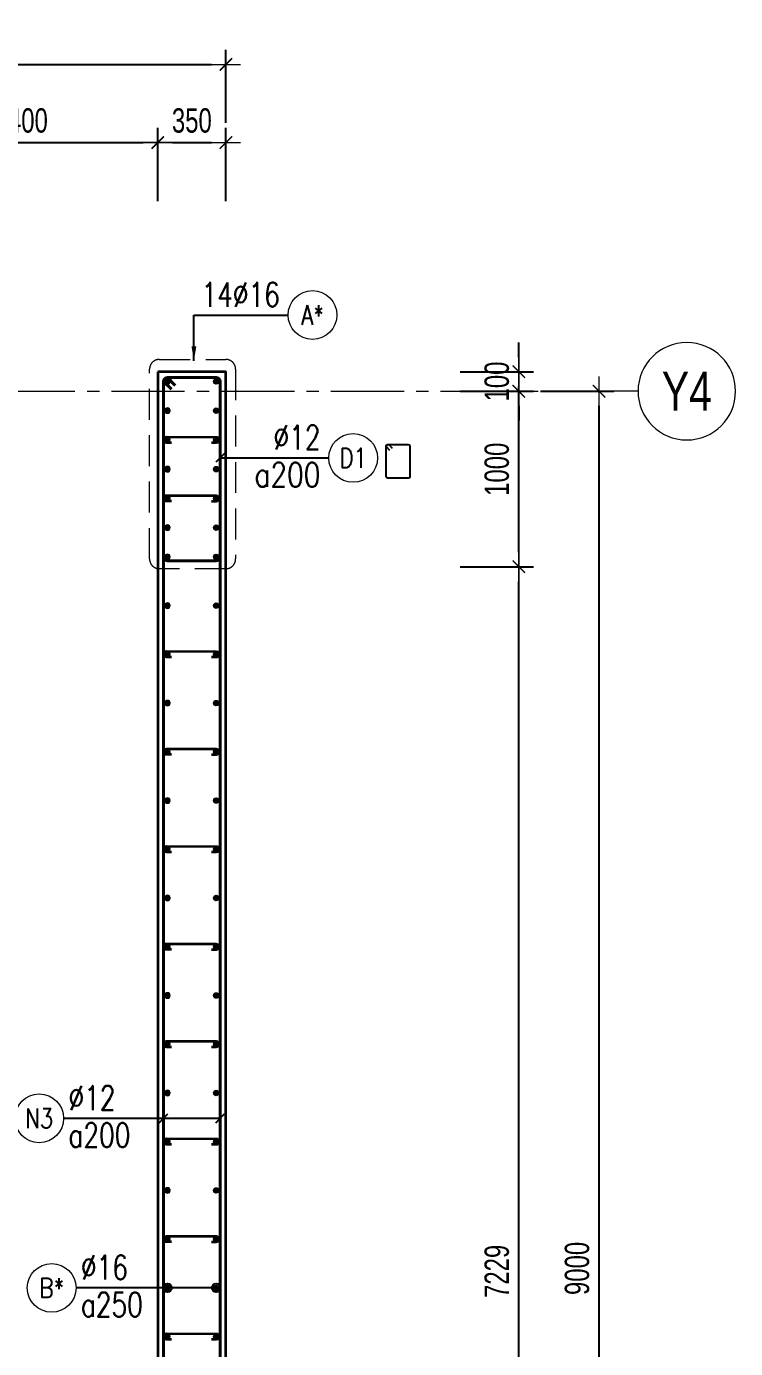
# Model space of a CAD drawing. Header units: millimetres. Extents: x 738475 to 1279438, y -34239 to 156422.
# Drawn here: x 1076680 to 1080317, y 53807 to 60589 of the extents above; entities that cross this region are included whole.
import ezdxf
from ezdxf.enums import TextEntityAlignment as Align

# ---------------------------------------------------------------- set-up
doc = ezdxf.new("R2010")
doc.units = ezdxf.units.MM
doc.header["$MEASUREMENT"] = 0
for name, pattern in [('HIDDEN2', [4.7625, 3.175, -1.5875]), ('HT_Dim Grid$0$CENTER2', [1.125, 0.75, -0.125, 0.125, -0.125]), ('HT_Grid$0$CENTER2', [1.125, 0.75, -0.125, 0.125, -0.125])]:
    doc.linetypes.add(name, pattern=pattern)
doc.layers.get('0').update_dxf_attribs({"lineweight": 20})
doc.layers.get('Defpoints').update_dxf_attribs({"color": 151, "lineweight": 9})
for name, color, linetype, lineweight in [('HT_Dim Grid$0$NDC_S_AXIS', 5, 'HT_Dim Grid$0$CENTER2', 13), ('HT_Dim Grid$0$NDC_S_SYMBOL', 1, 'Continuous', 15), ('HT_Dim Grid$0$NDC_S_TEXT SYMBOL', 7, 'Continuous', 20), ('HT_Grid$0$NDC_S_AXIS', 5, 'HT_Grid$0$CENTER2', 13), ('KC-LEADER', 153, 'Continuous', 18), ('KC-THEP', 6, 'Continuous', 40), ('NDC_S_DIM', 1, 'Continuous', 15), ('NDC_S_HIDDEN', 8, 'HIDDEN2', 13), ('NDC_S_LEADER', 1, 'Continuous', 15), ('NDC_S_REBAR', 4, 'Continuous', 35), ('NDC_S_STIRRUP', 4, 'Continuous', 40), ('NDC_S_VN TEXT', 7, 'Continuous', 20), ('NDC_S_WALL', 6, 'Continuous', 35)]:
    doc.layers.add(name, color=color, linetype=linetype, lineweight=lineweight)
doc.layers.add('Ligature', color=1, linetype='Continuous')
doc.styles.add('HT_Dim Grid$0$NDC_ANNO', font='', dxfattribs={"width": 0.8})
doc.styles.add('NDC_DIM', font='', dxfattribs={"width": 0.75})
doc.styles.add('NDC_EN TXT', font='romans.shx', dxfattribs={"width": 0.8})
doc.styles.get('HT_Dim Grid$0$NDC_ANNO').set_extended_font_data('Dotum')
doc.styles.get('NDC_DIM').set_extended_font_data('Dotum')
doc.dimstyles.new('NDC_dim_30', dxfattribs={"dimscale": 30, "dimtxt": 2.5, "dimasz": 1.5, "dimexe": 1.5, "dimexo": 2.5, "dimgap": 1, "dimtad": 1, "dimdec": 0, "dimzin": 0, "dimdsep": 46, "dimtxsty": 'NDC_DIM', "dimblk": 'DIMMARK', "dimcen": 0.09, "dimdle": 1.2, "dimclrd": 1, "dimclre": 1, "dimclrt": 3, "dimadec": 0, "dimazin": 0, "dimtfac": 1, "dimtdec": 0, "dimtix": 1, "dimtofl": 0, "dimtmove": 0, "dimatfit": 3, "dimfxl": 6, "dimfxlon": 1, "dimtolj": 1, "dimtzin": 0, "dimarcsym": 0})
doc.dimstyles.new('NDC_dim_50', dxfattribs={"dimscale": 50, "dimtxt": 2.5, "dimasz": 1.5, "dimexe": 1.5, "dimexo": 2.5, "dimgap": 1, "dimtad": 1, "dimdec": 0, "dimzin": 0, "dimdsep": 46, "dimtxsty": 'NDC_DIM', "dimblk": 'DIMMARK', "dimcen": 0.09, "dimdle": 1.2, "dimclrd": 1, "dimclre": 1, "dimclrt": 3, "dimadec": 0, "dimazin": 0, "dimtfac": 1, "dimtdec": 0, "dimtix": 1, "dimtofl": 0, "dimtmove": 0, "dimatfit": 3, "dimfxl": 6, "dimfxlon": 1, "dimtolj": 1, "dimtzin": 0, "dimarcsym": 0})

# ---------------------------------------------------------------- blocks, each defined once
blk = doc.blocks.new('DIMMARK')
at = {"layer": 'NDC_S_DIM', "color": 1}
blk.add_line((-1.5, 0), (1, 0), dxfattribs=at)
at = {"layer": 'NDC_S_DIM', "color": 2, "const_width": 0.1}
blk.add_lwpolyline([(-0.424, -0.424), (0.424, 0.424)], dxfattribs=at)
blk = doc.blocks.new('*D780')
at = {"layer": 'Defpoints', "color": 0, "ltscale": 200, "transparency": 16777216}
for p in [(1075346.8, 58717.9), (1079617, 58717.9), (1075346.8, 49717.9)]:
    blk.add_point(p, dxfattribs=at)
at = {"layer": 'NDC_S_DIM', "color": 1, "lineweight": -2, "ltscale": 200, "transparency": 16777216}
for p, q in [((1079317, 58717.9), (1079692, 58717.9)), ((1079617, 49792.9), (1079617, 58642.9)), ((1079317, 49717.9), (1079692, 49717.9))]:
    blk.add_line(p, q, dxfattribs=at)
at = {"layer": 'NDC_S_DIM', "color": 1, "lineweight": -2, "ltscale": 200, "transparency": 16777216, "xscale": 75, "yscale": 75, "zscale": 75}
for p, rotation in [((1079617, 58717.9), 90), ((1079617, 49717.9), 270)]:
    blk.add_blockref('DIMMARK', p, dxfattribs=dict(at, rotation=rotation))
at = {"layer": 'NDC_S_DIM', "color": 3, "ltscale": 200, "transparency": 16777216, "insert": (1079504.4, 54217.9), "char_height": 125, "attachment_point": 5, "rotation": 90, "style": 'NDC_DIM'}
blk.add_mtext('\\A1;9000', dxfattribs=at)
blk = doc.blocks.new('*U20')
at = {"layer": 'HT_Dim Grid$0$NDC_S_SYMBOL'}
blk.add_line((5, 0), (9, 0), dxfattribs=at)
blk.add_circle((0, 0), 5, dxfattribs=at)
at = {"layer": 'HT_Dim Grid$0$NDC_S_TEXT SYMBOL', "color": 7, "style": 'HT_Dim Grid$0$NDC_ANNO', "width": 0.8}
blk.add_attdef('GRID', text='', height=4, rotation=270, dxfattribs=at).set_placement((0, 0), align=Align.MIDDLE)
blk = doc.blocks.new('*D781')
at = {"layer": 'Defpoints', "color": 0, "ltscale": 200, "transparency": 16777216}
for p in [(1074460.2, 58817.9), (1079205.3, 58817.9), (1074053.3, 58717.9)]:
    blk.add_point(p, dxfattribs=at)
at = {"layer": 'NDC_S_DIM', "color": 1, "lineweight": -2, "ltscale": 200, "transparency": 16777216}
for p, q in [((1079205.3, 58892.9), (1079205.3, 58967.9)), ((1078905.3, 58817.9), (1079280.3, 58817.9)), ((1078905.3, 58717.9), (1079280.3, 58717.9)), ((1079205.3, 58642.9), (1079205.3, 58567.9))]:
    blk.add_line(p, q, dxfattribs=at)
at = {"layer": 'NDC_S_DIM', "color": 1, "lineweight": -2, "ltscale": 200, "transparency": 16777216, "xscale": 75, "yscale": 75, "zscale": 75}
for p, rotation in [((1079205.3, 58817.9), 270), ((1079205.3, 58717.9), 90)]:
    blk.add_blockref('DIMMARK', p, dxfattribs=dict(at, rotation=rotation))
at = {"layer": 'NDC_S_DIM', "color": 3, "ltscale": 200, "transparency": 16777216, "insert": (1079092.8, 58767.9), "char_height": 125, "attachment_point": 5, "rotation": 90, "style": 'NDC_DIM'}
blk.add_mtext('\\A1;100', dxfattribs=at)
blk = doc.blocks.new('*D787')
at = {"layer": 'Defpoints', "color": 0, "ltscale": 200, "transparency": 16777216}
for p in [(1077703.3, 60394.8), (1065753.3, 59693.6), (1077703.3, 58817.9)]:
    blk.add_point(p, dxfattribs=at)
at = {"layer": 'NDC_S_DIM', "color": 1, "lineweight": -2, "ltscale": 200, "transparency": 16777216}
for p, q in [((1065753.3, 60094.8), (1065753.3, 60469.8)), ((1077703.3, 60094.8), (1077703.3, 60469.8)), ((1065828.3, 60394.8), (1077628.3, 60394.8))]:
    blk.add_line(p, q, dxfattribs=at)
at = {"layer": 'NDC_S_DIM', "color": 1, "lineweight": -2, "ltscale": 200, "transparency": 16777216, "xscale": 75, "yscale": 75, "zscale": 75, "rotation": 180}
blk.add_blockref('DIMMARK', (1065753.3, 60394.8), dxfattribs=at)
at = {"layer": 'NDC_S_DIM', "color": 1, "lineweight": -2, "ltscale": 200, "transparency": 16777216, "xscale": 75, "yscale": 75, "zscale": 75}
blk.add_blockref('DIMMARK', (1077703.3, 60394.8), dxfattribs=at)
at = {"layer": 'NDC_S_DIM', "color": 3, "ltscale": 200, "transparency": 16777216, "insert": (1071728.3, 60507.3), "char_height": 125, "attachment_point": 5, "style": 'NDC_DIM'}
blk.add_mtext('\\A1;11950', dxfattribs=at)
blk = doc.blocks.new('THEP')
at = {"layer": 'KC-LEADER', "color": 6}
blk.add_circle((0, 0), 14, dxfattribs=at)
at = {"layer": 'KC-THEP'}
for p, q in [((-14, 0), (14, 0)), ((9.9, 9.9), (-9.9, -9.9)), ((-9.9, 9.9), (9.9, -9.9)), ((0, 14), (0, -14))]:
    blk.add_line(p, q, dxfattribs=at)
blk = doc.blocks.new('*U755')
at = {"layer": 'KC-THEP', "xscale": -1, "rotation": 170.3314355693972}
blk.add_blockref('THEP', (-125, 0), dxfattribs=at)
at = {"layer": 'KC-THEP', "rotation": 189.6685644363809}
blk.add_blockref('THEP', (125, 0), dxfattribs=at)
blk = doc.blocks.new('*U756')
at = {"layer": 'NDC_S_STIRRUP', "color": 0, "linetype": 'ByBlock', "lineweight": -2, "transparency": 16777216}
for p in [(0, 0), (0, -250), (0, -500), (0, -750), (0, -1000), (0, -1250), (0, -1500), (0, -1750), (0, -2000), (0, -2250), (0, -2500), (0, -2750), (0, -3000), (0, -3250), (0, -3500), (0, -3750), (0, -4000), (0, -4250), (0, -4500), (0, -4750), (0, -5000), (0, -5250), (0, -5500), (0, -5750), (0, -6000), (0, -6250), (0, -6500), (0, -6750)]:
    blk.add_blockref('*U755', p, dxfattribs=at)
blk = doc.blocks.new('*U752')
at = {"layer": 'NDC_S_REBAR'}
blk.add_lwpolyline([(-102.4, -14.7), (-127.4, -14.7, -1), (-127.4, 15.3), (127.4, 14.7, -1), (127.4, -15.3), (102.4, -15.3)], format="xyb", dxfattribs=at)
blk = doc.blocks.new('*U753')
at = {"layer": 'NDC_S_STIRRUP', "color": 0, "linetype": 'ByBlock', "lineweight": -2, "transparency": 16777216}
for p in [(0, 0), (0, -500), (0, -1000), (0, -1500), (0, -2000), (0, -2500), (0, -3000), (0, -3500), (0, -4000), (0, -4500), (0, -5000), (0, -5500), (0, -6000), (0, -6500)]:
    blk.add_blockref('*U752', p, dxfattribs=at)
blk = doc.blocks.new('*D802')
at = {"layer": 'Defpoints', "color": 0, "ltscale": 200, "transparency": 16777216}
for p in [(1077353.3, 59993.6), (1075953.3, 58817.9), (1077353.3, 58817.9)]:
    blk.add_point(p, dxfattribs=at)
at = {"layer": 'NDC_S_DIM', "color": 1, "lineweight": -2, "ltscale": 200, "transparency": 16777216}
for p, q in [((1075953.3, 59693.6), (1075953.3, 60068.6)), ((1077353.3, 59693.6), (1077353.3, 60068.6)), ((1076028.3, 59993.6), (1077278.3, 59993.6))]:
    blk.add_line(p, q, dxfattribs=at)
at = {"layer": 'NDC_S_DIM', "color": 1, "lineweight": -2, "ltscale": 200, "transparency": 16777216, "xscale": 75, "yscale": 75, "zscale": 75, "rotation": 180}
blk.add_blockref('DIMMARK', (1075953.3, 59993.6), dxfattribs=at)
at = {"layer": 'NDC_S_DIM', "color": 1, "lineweight": -2, "ltscale": 200, "transparency": 16777216, "xscale": 75, "yscale": 75, "zscale": 75}
blk.add_blockref('DIMMARK', (1077353.3, 59993.6), dxfattribs=at)
at = {"layer": 'NDC_S_DIM', "color": 3, "ltscale": 200, "transparency": 16777216, "insert": (1076653.3, 60106.2), "char_height": 125, "attachment_point": 5, "style": 'NDC_DIM'}
blk.add_mtext('\\A1;1400', dxfattribs=at)
blk = doc.blocks.new('*D803')
at = {"layer": 'Defpoints', "color": 0, "ltscale": 200, "transparency": 16777216}
for p in [(1077703.3, 59993.6), (1077353.3, 58817.9), (1077703.3, 58817.9)]:
    blk.add_point(p, dxfattribs=at)
at = {"layer": 'NDC_S_DIM', "color": 1, "lineweight": -2, "ltscale": 200, "transparency": 16777216}
for p, q in [((1077353.3, 59693.6), (1077353.3, 60068.6)), ((1077703.3, 59693.6), (1077703.3, 60068.6)), ((1077428.3, 59993.6), (1077628.3, 59993.6))]:
    blk.add_line(p, q, dxfattribs=at)
at = {"layer": 'NDC_S_DIM', "color": 1, "lineweight": -2, "ltscale": 200, "transparency": 16777216, "xscale": 75, "yscale": 75, "zscale": 75, "rotation": 180}
blk.add_blockref('DIMMARK', (1077353.3, 59993.6), dxfattribs=at)
at = {"layer": 'NDC_S_DIM', "color": 1, "lineweight": -2, "ltscale": 200, "transparency": 16777216, "xscale": 75, "yscale": 75, "zscale": 75}
blk.add_blockref('DIMMARK', (1077703.3, 59993.6), dxfattribs=at)
at = {"layer": 'NDC_S_DIM', "color": 3, "ltscale": 200, "transparency": 16777216, "insert": (1077528.3, 60106.2), "char_height": 125, "attachment_point": 5, "style": 'NDC_DIM'}
blk.add_mtext('\\A1;350', dxfattribs=at)
blk = doc.blocks.new('*U11')
blk.add_circle((-2.5, 0), 2.5)
at = {"layer": 'NDC_S_VN TEXT', "color": 3, "style": 'NDC_EN TXT', "width": 0.75}
for tag, p in [('DK1', (0.5, 0.85)), ('KC1', (0.5, -2.97))]:
    blk.add_attdef(tag, p, '', height=2.5, dxfattribs=at)
at = {"layer": 'NDC_S_VN TEXT', "color": 7, "style": 'NDC_EN TXT', "width": 0.8}
blk.add_attdef('SH2', text='', height=2, dxfattribs=at).set_placement((-2.5, 0), align=Align.MIDDLE)
blk = doc.blocks.new('*U9')
blk.add_circle((2.5, 0), 2.5)
at = {"layer": 'NDC_S_VN TEXT', "color": 3, "style": 'NDC_EN TXT', "width": 0.75}
blk.add_attdef('DK2', text='', height=2.5, dxfattribs=at).set_placement((-0.85, 0.85), align=Align.RIGHT)
at = {"layer": 'NDC_S_VN TEXT', "color": 7, "style": 'NDC_EN TXT', "width": 0.8}
blk.add_attdef('SH3', text='', height=2, dxfattribs=at).set_placement((2.5, 0), align=Align.MIDDLE)
blk = doc.blocks.new('*U10')
blk.add_circle((2.5, 0), 2.5)
at = {"layer": 'NDC_S_VN TEXT', "color": 3, "style": 'NDC_EN TXT'}
for tag, width, p in [('DK2', 0.75, (-0.85, 0.85)), ('KC2', 0.8, (-0.85, -2.97))]:
    blk.add_attdef(tag, text='', height=2.5, dxfattribs=dict(at, width=width)).set_placement(p, align=Align.RIGHT)
at = {"layer": 'NDC_S_VN TEXT', "color": 7, "style": 'NDC_EN TXT', "width": 0.8}
blk.add_attdef('SH3', text='', height=2, dxfattribs=at).set_placement((2.5, 0), align=Align.MIDDLE)
blk = doc.blocks.new('*D792')
at = {"layer": 'Defpoints', "color": 0, "ltscale": 200, "transparency": 16777216}
for p in [(1077588.3, 57817.5), (1079205.3, 57817.5), (1077560.1, 50588.3)]:
    blk.add_point(p, dxfattribs=at)
at = {"layer": 'NDC_S_DIM', "color": 1, "lineweight": -2, "ltscale": 200, "transparency": 16777216}
for p, q in [((1078905.3, 57817.5), (1079280.3, 57817.5)), ((1079205.3, 50663.3), (1079205.3, 57742.5)), ((1078905.3, 50588.3), (1079280.3, 50588.3))]:
    blk.add_line(p, q, dxfattribs=at)
at = {"layer": 'NDC_S_DIM', "color": 1, "lineweight": -2, "ltscale": 200, "transparency": 16777216, "xscale": 75, "yscale": 75, "zscale": 75}
for p, rotation in [((1079205.3, 57817.5), 90), ((1079205.3, 50588.3), 270)]:
    blk.add_blockref('DIMMARK', p, dxfattribs=dict(at, rotation=rotation))
at = {"layer": 'NDC_S_DIM', "color": 3, "ltscale": 200, "transparency": 16777216, "insert": (1079092.8, 54202.9), "char_height": 125, "attachment_point": 5, "rotation": 90, "style": 'NDC_DIM'}
blk.add_mtext('\\A1;7229', dxfattribs=at)
blk = doc.blocks.new('*D793')
at = {"layer": 'Defpoints', "color": 0, "ltscale": 200, "transparency": 16777216}
for p in [(1077588.3, 58817.9), (1079205.3, 58817.9), (1077588.3, 57817.5)]:
    blk.add_point(p, dxfattribs=at)
at = {"layer": 'NDC_S_DIM', "color": 1, "lineweight": -2, "ltscale": 200, "transparency": 16777216}
for p, q in [((1078905.3, 58817.9), (1079280.3, 58817.9)), ((1079205.3, 57892.5), (1079205.3, 58742.9)), ((1078905.3, 57817.5), (1079280.3, 57817.5))]:
    blk.add_line(p, q, dxfattribs=at)
at = {"layer": 'NDC_S_DIM', "color": 1, "lineweight": -2, "ltscale": 200, "transparency": 16777216, "xscale": 75, "yscale": 75, "zscale": 75}
for p, rotation in [((1079205.3, 58817.9), 90), ((1079205.3, 57817.5), 270)]:
    blk.add_blockref('DIMMARK', p, dxfattribs=dict(at, rotation=rotation))
at = {"layer": 'NDC_S_DIM', "color": 3, "ltscale": 200, "transparency": 16777216, "insert": (1079092.8, 58317.7), "char_height": 125, "attachment_point": 5, "rotation": 90, "style": 'NDC_DIM'}
blk.add_mtext('\\A1;1000', dxfattribs=at)

msp = doc.modelspace()

# ---------------------------------------------------------------- linework, layer by layer
at = {"layer": 'HT_Grid$0$NDC_S_AXIS', "ltscale": 500}
msp.add_line((1060803.973, 58717.916), (1079616.991, 58717.916), dxfattribs=at)
at = {"layer": 'Ligature'}
msp.add_lwpolyline([(1078544.056, 58414.744), (1078528.09, 58430.71, -0.66817864), (1078533.863, 58444.648), (1078638.492, 58444.648, -0.41421356), (1078646.657, 58436.483), (1078646.657, 58279.375, -0.41421356), (1078638.492, 58271.211), (1078533.863, 58271.211, -0.41421356), (1078525.698, 58279.375), (1078525.698, 58436.483, -0.66817864), (1078539.637, 58442.256), (1078555.603, 58426.291)], format="xyb", dxfattribs=at)
at = {"layer": 'NDC_S_HIDDEN', "ltscale": 50}
msp.add_lwpolyline([(1077361.464, 58881.003), (1077702.748, 58881.003, -0.41421356), (1077752.748, 58831.003), (1077752.748, 57857.507, -0.41421356), (1077702.748, 57807.507), (1077361.464, 57807.507, -0.41421356), (1077311.464, 57857.507), (1077311.464, 58831.003, -0.41421356)], format="xyb", close=True, dxfattribs=at)
at = {"layer": 'NDC_S_REBAR'}
for points in [[(1077423.646, 58453.619), (1077398.646, 58453.619, -1), (1077398.646, 58483.619), (1077653.349, 58483.099, -1), (1077653.349, 58453.099), (1077628.349, 58453.099)], [(1077423.646, 58153.619), (1077398.646, 58153.619, -1), (1077398.646, 58183.619), (1077653.349, 58183.099, -1), (1077653.349, 58153.099), (1077628.349, 58153.099)]]:
    msp.add_lwpolyline(points, format="xyb", dxfattribs=at)
at = {"layer": 'NDC_S_STIRRUP'}
for points in [[(1077423.349, 58727.916), (1077383.349, 58767.916, -0.41421356), (1077403.349, 58787.916), (1077653.349, 58787.916, -0.41421356), (1077673.349, 58767.916), (1077673.349, 49667.916, -0.41421356), (1077653.349, 49647.916), (1077403.349, 49647.916, -0.41421356), (1077383.349, 49667.916), (1077383.349, 58767.916, -0.41421356), (1077403.349, 58787.916), (1077443.349, 58747.916)], [(1077423.349, 58727.916), (1077383.349, 58767.916, -0.41421356), (1077403.349, 58787.916), (1077653.349, 58787.916, -0.41421356), (1077673.349, 58767.916), (1077673.349, 57868.099, -0.41421356), (1077653.349, 57848.099), (1077403.349, 57848.099, -0.41421356), (1077383.349, 57868.099), (1077383.349, 58767.916, -0.41421356), (1077403.349, 58787.916), (1077443.349, 58747.916)]]:
    msp.add_lwpolyline(points, format="xyb", dxfattribs=at)
at = {"layer": 'NDC_S_WALL'}
for points in [[(1077353.349, 58817.916), (1077353.349, 50117.916), (1074553.349, 50117.916), (1074553.349, 56487.916), (1075953.349, 56487.916), (1075953.349, 56787.916), (1074553.349, 56787.916), (1074553.349, 58317.916), (1075953.349, 58317.916), (1075953.349, 58817.916), (1073303.349, 58817.916), (1073303.349, 58317.916), (1074053.349, 58317.916), (1074053.349, 53367.916), (1071853.349, 53367.916), (1071853.349, 58317.916), (1072503.349, 58317.916), (1072503.349, 58817.916), (1070653.349, 58817.916), (1070653.349, 58317.916), (1071553.349, 58317.916), (1071553.349, 56267.916), (1068753.349, 56267.916)], [(1068753.349, 55967.916), (1071553.349, 55967.916), (1071553.349, 51517.916), (1072653.349, 51517.916), (1072653.349, 51717.916), (1071853.349, 51717.916), (1071853.349, 53167.916), (1074053.349, 53167.916), (1074053.349, 49617.916), (1077703.349, 49617.916), (1077703.349, 58817.916), (1077353.349, 58817.916)]]:
    msp.add_lwpolyline(points, dxfattribs=at)

# ---------------------------------------------------------------- block references
at = {"layer": 'HT_Dim Grid$0$NDC_S_AXIS'}
ref = msp.add_blockref('*U20', (1080066.991, 58717.916), dxfattribs=dict(at, xscale=-50, yscale=50, zscale=50))
ref.add_attrib('GRID', 'Y4', dxfattribs={"layer": 'HT_Dim Grid$0$NDC_S_TEXT SYMBOL', "color": 7, "height": 200, "style": 'HT_Dim Grid$0$NDC_ANNO', "width": 0.8}).set_placement((1080066.991, 58717.916), align=Align.MIDDLE)
at = {"layer": 'KC-THEP', "xscale": -1, "rotation": 170.3314355693972}
for p in [(1077403.349, 58768.099), (1077403.349, 58618.099), (1077403.349, 58468.099), (1077403.349, 58318.099), (1077403.349, 58168.099), (1077403.349, 58018.099), (1077403.349, 57868.099)]:
    msp.add_blockref('THEP', p, dxfattribs=at)
at = {"layer": 'KC-THEP', "rotation": 189.6685644363809}
for p in [(1077653.349, 58768.099), (1077653.349, 58618.099), (1077653.349, 58468.099), (1077653.349, 58318.099), (1077653.349, 58168.099), (1077653.349, 58018.099), (1077653.349, 57868.099)]:
    msp.add_blockref('THEP', p, dxfattribs=at)
at = {"layer": 'NDC_S_STIRRUP'}
for name, p in [('*U756', (1077528.349, 57618.099)), ('*U753', (1077525.997, 57368.359))]:
    msp.add_blockref(name, p, dxfattribs=at)
at = {"layer": 'NDC_S_VN TEXT', "xscale": 50, "yscale": 50, "zscale": 50}
for name, p, values in [('*U9', (1078022.113, 59109.042), {'SH3': 'A*', 'DK2': '14%%C16'}), ('*U10', (1078230.639, 58375.745), {'SH3': 'D1', 'DK2': '%%c12', 'KC2': 'a200'}), ('*U11', (1076870.506, 54987.914), {'SH2': 'N3', 'DK1': '%%C12', 'KC1': 'a200'}), ('*U11', (1076934.402, 54118.099), {'SH2': 'B*', 'DK1': '%%C16', 'KC1': 'a250'})]:
    msp.add_blockref(name, p, dxfattribs=at).add_auto_attribs(values)

# ---------------------------------------------------------------- dimensions: what is measured, and where the dimension line sits
at = {"layer": 'NDC_S_DIM', "ltscale": 200}
for base, p1, p2, picture, middle in [((1077703.349, 60394.76), (1065753.349, 59693.63), (1077703.349, 58817.916), '*D787', (1071728.349, 60507.345)), ((1077353.349, 59993.63), (1075953.349, 58817.916), (1077353.349, 58817.916), '*D802', (1076653.349, 60106.215)), ((1077703.349, 59993.63), (1077353.349, 58817.916), (1077703.349, 58817.916), '*D803', (1077528.349, 60106.215))]:
    dim = msp.add_linear_dim(base=base, p1=p1, p2=p2, dimstyle='NDC_dim_50', override={"dimtmove": 1}, dxfattribs=at)
    dim.commit()
    dim.dimension.update_dxf_attribs({"geometry": picture, "text_midpoint": middle})
for base, p1, p2, picture, middle in [((1079205.336, 58817.916), (1074053.349, 58717.916), (1074460.207, 58817.916), '*D781', (1079092.751, 58767.916)), ((1079205.336, 58817.916), (1077588.307, 57817.507), (1077588.307, 58817.916), '*D793', (1079092.751, 58317.711)), ((1079205.336, 57817.507), (1077560.076, 50588.304), (1077588.307, 57817.507), '*D792', (1079092.751, 54202.906))]:
    dim = msp.add_linear_dim(base=base, p1=p1, p2=p2, angle=90, dimstyle='NDC_dim_50', override={"dimtmove": 1}, dxfattribs=at)
    dim.commit()
    dim.dimension.update_dxf_attribs({"geometry": picture, "text_midpoint": middle})
dim = msp.add_linear_dim(base=(1079616.991, 58717.916), p1=(1075346.806, 49717.916), p2=(1075346.806, 58717.916), angle=90, dimstyle='NDC_dim_50', dxfattribs=at)
dim.commit()
dim.dimension.update_dxf_attribs({"geometry": '*D780', "text_midpoint": (1079504.406, 54217.916)})

# ---------------------------------------------------------------- leaders
at = {"layer": 'NDC_S_LEADER'}
for points, dimstyle, override in [([(1077538.933, 58873.118), (1077538.933, 59109.042), (1078022.113, 59109.042)], 'NDC_dim_50', {"dimtad": 0}), ([(1077673.349, 58375.745), (1078228.564, 58375.745)], 'NDC_dim_30', {"dimtad": 0, "dimldrblk": 'Oblique'}), ([(1077673.349, 54987.733), (1076870.506, 54987.733)], 'NDC_dim_30', {"dimtad": 0, "dimldrblk": 'Oblique'}), ([(1077383.32, 54987.733), (1076870.506, 54987.733)], 'NDC_dim_30', {"dimtad": 0, "dimldrblk": 'Oblique'}), ([(1077653.349, 54118.099), (1076934.402, 54118.099)], 'NDC_dim_30', {"dimtad": 0, "dimldrblk": 'Origin'}), ([(1077403.349, 54118.099), (1076934.402, 54118.099)], 'NDC_dim_30', {"dimtad": 0, "dimldrblk": 'Origin'})]:
    msp.add_leader(points, dimstyle=dimstyle, override=override, dxfattribs=at)

doc.saveas('drawing.dxf')
